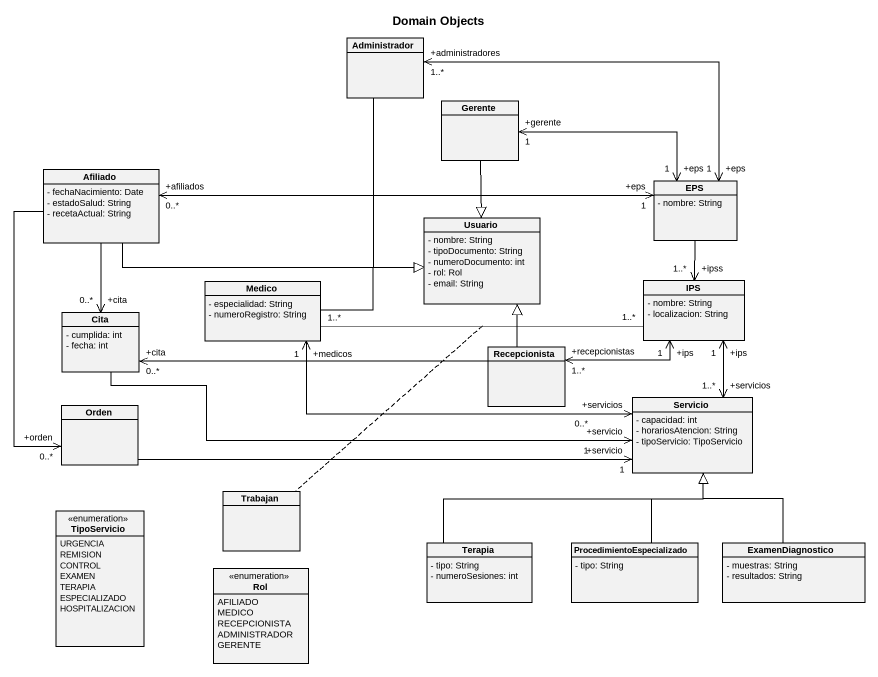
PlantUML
@startuml
title Domain Objects
hide circle
hide empty members
skinparam classAttributeIconSize 0
class Administrador
class Gerente
class Afiliado {
  - fechaNacimiento: Date
  - estadoSalud: String
  - recetaActual: String
}
class EPS {
  - nombre: String
}
class Usuario {
  - nombre: String
  - tipoDocumento: String
  - numeroDocumento: int
  - rol: Rol
  - email: String
}
class Medico {
  - especialidad: String
  - numeroRegistro: String
}
class IPS {
  - nombre: String
  - localizacion: String
}
class Cita {
  - cumplida: int
  - fecha: int
}
class Recepcionista
class Orden
class Servicio {
  - capacidad: int
  - horariosAtencion: String
  - tipoServicio: TipoServicio
}
class Trabajan
enum TipoServicio {
  URGENCIA
  REMISION
  CONTROL
  EXAMEN
  TERAPIA
  ESPECIALIZADO
  HOSPITALIZACION
}
enum Rol {
  AFILIADO
  MEDICO
  RECEPCIONISTA
  ADMINISTRADOR
  GERENTE
}
class Terapia {
  - tipo: String
  - numeroSesiones: int
}
class ProcedimientoEspecializado {
  - tipo: String
}
class ExamenDiagnostico {
  - muestras: String
  - resultados: String
}
Administrador "+administradores\n1..*" <-right-> "+eps\n1" EPS
Administrador --|> Usuario
Gerente "+gerente\n1" <-right-> "+eps\n1" EPS
Gerente --|> Usuario
Afiliado "+afiliados\n0..*" <-right-> "+eps\n1" EPS
Afiliado -right-|> Usuario
Afiliado --> "+cita\n0..*" Cita
Afiliado --> "+orden\n0..*" Orden
EPS --> "+ipss\n1..*" IPS
Medico -right-|> Usuario
Medico "1..*" -right- "1..*" IPS
(Medico, IPS) .. Trabajan
Medico "+medicos\n1" <-right-> "+servicios\n0..*" Servicio
IPS "+ips\n1" <-left-> "+recepcionistas\n1..*" Recepcionista
IPS "+ips\n1" <--> "+servicios\n1..*" Servicio
Cita -right-> "+servicio\n1" Servicio
Recepcionista -up-|> Usuario
Recepcionista -left-> "+cita\n0..*" Cita
Orden -right-> "+servicio\n1" Servicio
Terapia -up-|> Servicio
ProcedimientoEspecializado -up-|> Servicio
ExamenDiagnostico -up-|> Servicio
@enduml
